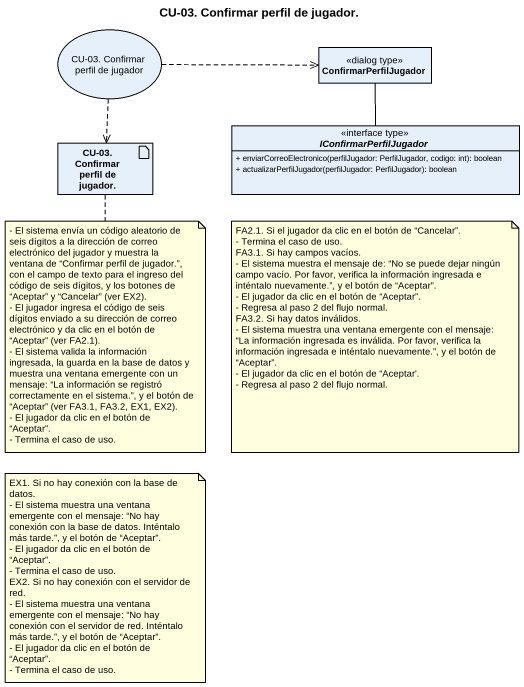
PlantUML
@startuml
title CU-03. Confirmar perfil de jugador.
allowmixing
hide circle
hide empty members
skinparam classAttributeIconSize 0
usecase "CU-03. Confirmar perfil de jugador" as CU_03_Confirmar_perfil_de
class ConfirmarPerfilJugador <<dialog type>>
interface IConfirmarPerfilJugador <<interface type>> {
  + enviarCorreoElectronico(perfilJugador: PerfilJugador, codigo: int): boolean
  + actualizarPerfilJugador(perfilJugador: PerfilJugador): boolean
}
artifact "CU-03. Confirmar perfil de jugador." as CU_03_Confirmar_perfil_de_2
CU_03_Confirmar_perfil_de .right.> ConfirmarPerfilJugador
CU_03_Confirmar_perfil_de ..> CU_03_Confirmar_perfil_de_2
ConfirmarPerfilJugador -- IConfirmarPerfilJugador
note bottom of CU_03_Confirmar_perfil_de_2
  - El sistema envía un código aleatorio de seis dígitos a la dirección de correo electrónico del jugador y muestra la ventana de “Confirmar perfil de jugador.”, con el campo de texto para el ingreso del código de seis dígitos, y los botones de “Aceptar” y “Cancelar” (ver EX2).
  - El jugador ingresa el código de seis dígitos enviado a su dirección de correo electrónico y da clic en el botón de “Aceptar” (ver FA2.1).
  - El sistema valida la información ingresada, la guarda en la base de datos y muestra una ventana emergente con un mensaje: “La información se registró correctamente en el sistema.”, y el botón de “Aceptar” (ver FA3.1, FA3.2, EX1, EX2).
  - El jugador da clic en el botón de “Aceptar”.
  - Termina el caso de uso.
end note
note as N2
  FA2.1. Si el jugador da clic en el botón de “Cancelar”.
  - Termina el caso de uso.
  FA3.1. Si hay campos vacíos.
  - El sistema muestra el mensaje de: “No se puede dejar ningún campo vacío. Por favor, verifica la información ingresada e inténtalo nuevamente.”, y el botón de “Aceptar”.
  - El jugador da clic en el botón de “Aceptar”.
  - Regresa al paso 2 del flujo normal.
  FA3.2. Si hay datos inválidos.
  - El sistema muestra una ventana emergente con el mensaje: “La información ingresada es inválida. Por favor, verifica la información ingresada e inténtalo nuevamente.”, y el botón de “Aceptar”.
  - El jugador da clic en el botón de “Aceptar'.
  - Regresa al paso 2 del flujo normal.
end note
note as N3
  EX1. Si no hay conexión con la base de datos.
  - El sistema muestra una ventana emergente con el mensaje: “No hay conexión con la base de datos. Inténtalo más tarde.”, y el botón de “Aceptar”.
  - El jugador da clic en el botón de “Aceptar”.
  - Termina el caso de uso.
  EX2. Si no hay conexión con el servidor de red.
  - El sistema muestra una ventana emergente con el mensaje: “No hay conexión con el servidor de red. Inténtalo más tarde.”, y el botón de “Aceptar”.
  - El jugador da clic en el botón de “Aceptar”.
  - Termina el caso de uso.
end note
@enduml
